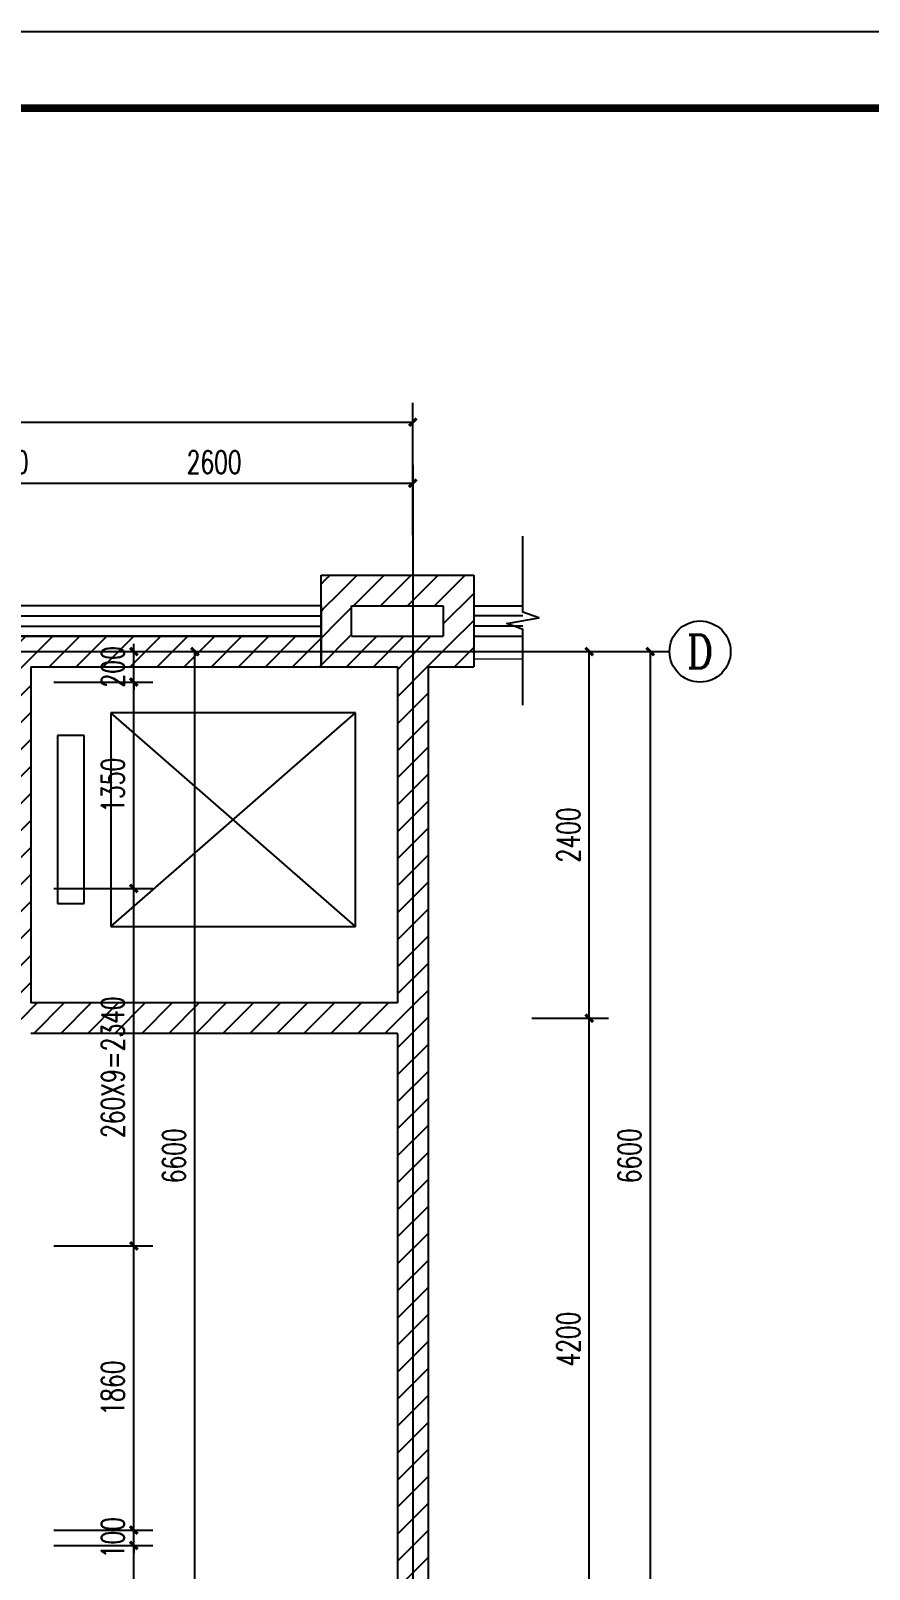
# Model space of a CAD drawing. Extents: x 1738711 to 2346805, y 1189731 to 2516152.
# Drawn here: x 1919813 to 1925300, y 1387853 to 1397922 of the extents above; entities that cross this region are included whole.
import ezdxf
from ezdxf.enums import TextEntityAlignment as Align

# ---------------------------------------------------------------- set-up
doc = ezdxf.new("R2010")
doc.units = 0
doc.header["$LTSCALE"] = 1000
doc.header["$MEASUREMENT"] = 0
doc.linetypes.add('复件 140224通州运河二期售楼部条件图_t3$0$X-ME SHAFT SH$0$X-B2$0$WATER_LINE', pattern=[0])
for name, color, linetype in [('AXIS', 3, 'Continuous'), ('AXIS_TEXT', 7, 'Continuous'), ('DIM_SYMB', 3, 'Continuous'), ('DOTE', 1, 'Continuous'), ('EVTR', 2, 'Continuous'), ('PUB_DIM', 3, 'Continuous'), ('PUB_HATCH', 8, 'Continuous'), ('TK', 4, 'Continuous'), ('WALL', 40, 'Continuous'), ('WINDOW', 144, 'Continuous')]:
    doc.layers.add(name, color=color, linetype=linetype)
doc.layers.add('栏杆', color=6, linetype='Continuous', lineweight=15)
doc.styles.add('_TCH_AXIS', font='COMPLEX', dxfattribs={"bigfont": 'GBCBIG'})
doc.styles.add('_TCH_DIM_T3', font='SIMPLEX', dxfattribs={"width": 0.705882, "bigfont": 'GBCBIG'})
doc.styles.add('COMPLEX', font='COMPLEX')
doc.styles.add('宋体', font='SIMSUN.TTF', dxfattribs={"width": 0.75})
doc.dimstyles.new('_TCH_ARCH&&50', dxfattribs={"dimtxt": 148.75, "dimasz": 50, "dimexe": 125, "dimexo": 150, "dimgap": 63.125, "dimtad": 1, "dimdec": 0, "dimzin": 0, "dimdsep": 46, "dimtxsty": '_TCH_DIM_T3', "dimblk": 'ARCHTICK', "dimcen": 0.09, "dimclrt": 7, "dimazin": 2, "dimtfac": 1, "dimtdec": 0, "dimtix": 1, "dimtmove": 2, "dimatfit": 3, "dimfxl": 50, "dimtolj": 1, "dimtzin": 0, "dimarcsym": 0})
pattern_1 = [(45, (0, 89.76), (-88.388383, 88.388383), [])]

# ---------------------------------------------------------------- blocks, each defined once
blk = doc.blocks.new('hjashrtahreahe')
at = {"layer": 'TK', "color": 7, "const_width": 25}
blk.add_lwpolyline([(0, 59400), (84100, 59400), (84100, 0), (0, 0)], close=True, dxfattribs=at)
at = {"layer": 'TK', "color": 3, "const_width": 100}
blk.add_lwpolyline([(2500, 1000), (2500, 58400), (83100, 58400), (83100, 1000)], close=True, dxfattribs=at)
at = {"layer": 'TK', "style": '宋体', "width": 0.75}
for tag, height, p in [('项目负责人', 350, (6003, 57089)), ('专业负责人', 350, (6003, 56224)), ('设计人', 350, (6003, 55419)), ('版号1', 250, (77304, 22193)), ('时间1', 250, (82405, 22193)), ('版号2', 250, (77304, 21593)), ('时间2', 250, (82405, 21593)), ('版号3', 250, (77304, 20993)), ('时间3', 250, (82405, 20993)), ('建筑会签', 0.0001, (78978, 2403)), ('电气会签', 0.0001, (82128, 2403)), ('结构会签', 0.0001, (78978, 1803)), ('暖通会签', 0.0001, (82128, 1803)), ('给排水会签', 0.0001, (78978, 1250)), ('智能化会签', 0.0001, (82128, 1250))]:
    blk.add_attdef(tag, text='', height=height, dxfattribs=at).set_placement(p, align=Align.CENTER)
for tag, p in [('合作设计单位', (80816, 48986)), ('版号说明1', (79854, 22318)), ('版号说明2', (79854, 21718)), ('版号说明3', (79854, 21118)), ('浙江绿储科技有限公司', (80545, 16036)), ('百兆瓦级集中式熔盐储能关键', (80545, 14953)), ('设备研发及制造基地项目', (80545, 14603)), ('1#研发楼', (80545, 13636)), ('图名', (80545, 12436)), ('工程编号', (78978, 11461)), ('子项编号', (82128, 11461)), ('建筑', (78978, 10711)), ('图号', (82128, 10711)), ('施工图', (78978, 9961)), ('2023.03', (82128, 9961)), ('审定', (79353, 8461)), ('审核', (79353, 7711)), ('工程负责', (79353, 6961)), ('专业负责', (79353, 6211)), ('设计', (79353, 5461)), ('制图', (79353, 4711)), ('校对', (79353, 3961))]:
    blk.add_attdef(tag, text='', height=250, dxfattribs=at).set_placement(p, align=Align.MIDDLE_CENTER)
blk = doc.blocks.new('_ArchTick')
at = {"color": 0, "linetype": 'ByBlock', "const_width": 0.4}
blk.add_lwpolyline([(-0.5, -0.5), (0.5, 0.5)], dxfattribs=at)
blk = doc.blocks.new('*D1415')
at = {"layer": 'Defpoints', "color": 0, "transparency": 16777216}
for p in [(1923343, 1393859), (1923868, 1393859), (1923343, 1387259)]:
    blk.add_point(p, dxfattribs=at)
at = {"layer": 'PUB_DIM', "color": 0, "lineweight": -2, "transparency": 16777216}
for p, q in [((1923493, 1393859), (1923993, 1393859)), ((1923868, 1387259), (1923868, 1393859)), ((1923493, 1387259), (1923993, 1387259))]:
    blk.add_line(p, q, dxfattribs=at)
at = {"layer": 'PUB_DIM', "color": 0, "lineweight": -2, "transparency": 16777216, "xscale": 50, "yscale": 50, "zscale": 50}
for p, rotation in [((1923868, 1393859), 90), ((1923868, 1387259), 270)]:
    blk.add_blockref('_ArchTick', p, dxfattribs=dict(at, rotation=rotation))
at = {"layer": 'PUB_DIM', "color": 7, "transparency": 16777216, "insert": (1923731, 1390559), "char_height": 148.8, "attachment_point": 5, "rotation": 90, "style": '_TCH_DIM_T3'}
blk.add_mtext('\\A1;6600', dxfattribs=at)
blk = doc.blocks.new('*D1416')
at = {"layer": 'Defpoints', "color": 0, "transparency": 16777216}
for p in [(1922943, 1391459), (1923468, 1391459), (1922943, 1387259)]:
    blk.add_point(p, dxfattribs=at)
at = {"layer": 'PUB_DIM', "color": 0, "lineweight": -2, "transparency": 16777216}
for p, q in [((1923093, 1391459), (1923593, 1391459)), ((1923468, 1387259), (1923468, 1391459)), ((1923093, 1387259), (1923593, 1387259))]:
    blk.add_line(p, q, dxfattribs=at)
at = {"layer": 'PUB_DIM', "color": 0, "lineweight": -2, "transparency": 16777216, "xscale": 50, "yscale": 50, "zscale": 50}
for p, rotation in [((1923468, 1391459), 90), ((1923468, 1387259), 270)]:
    blk.add_blockref('_ArchTick', p, dxfattribs=dict(at, rotation=rotation))
at = {"layer": 'PUB_DIM', "color": 7, "transparency": 16777216, "insert": (1923331, 1389359), "char_height": 148.8, "attachment_point": 5, "rotation": 90, "style": '_TCH_DIM_T3'}
blk.add_mtext('\\A1;4200', dxfattribs=at)
blk = doc.blocks.new('*D1417')
at = {"layer": 'Defpoints', "color": 0, "transparency": 16777216}
for p in [(1922943, 1393859), (1923468, 1393859), (1922943, 1391459)]:
    blk.add_point(p, dxfattribs=at)
at = {"layer": 'PUB_DIM', "color": 0, "lineweight": -2, "transparency": 16777216}
for p, q in [((1923093, 1393859), (1923593, 1393859)), ((1923468, 1391459), (1923468, 1393859)), ((1923093, 1391459), (1923593, 1391459))]:
    blk.add_line(p, q, dxfattribs=at)
at = {"layer": 'PUB_DIM', "color": 0, "lineweight": -2, "transparency": 16777216, "xscale": 50, "yscale": 50, "zscale": 50}
for p, rotation in [((1923468, 1393859), 90), ((1923468, 1391459), 270)]:
    blk.add_blockref('_ArchTick', p, dxfattribs=dict(at, rotation=rotation))
at = {"layer": 'PUB_DIM', "color": 7, "transparency": 16777216, "insert": (1923331, 1392659), "char_height": 148.8, "attachment_point": 5, "rotation": 90, "style": '_TCH_DIM_T3'}
blk.add_mtext('\\A1;2400', dxfattribs=at)
blk = doc.blocks.new('*D1418')
at = {"layer": 'Defpoints', "color": 0, "transparency": 16777216}
for p in [(1920213, 1393859), (1920887, 1393859), (1920213, 1387259)]:
    blk.add_point(p, dxfattribs=at)
at = {"layer": 'PUB_DIM', "color": 0, "lineweight": -2, "transparency": 16777216}
for p, q in [((1920363, 1393859), (1921012, 1393859)), ((1920887, 1387259), (1920887, 1393859)), ((1920363, 1387259), (1921012, 1387259))]:
    blk.add_line(p, q, dxfattribs=at)
at = {"layer": 'PUB_DIM', "color": 0, "lineweight": -2, "transparency": 16777216, "xscale": 50, "yscale": 50, "zscale": 50}
for p, rotation in [((1920887, 1393859), 90), ((1920887, 1387259), 270)]:
    blk.add_blockref('_ArchTick', p, dxfattribs=dict(at, rotation=rotation))
at = {"layer": 'PUB_DIM', "color": 7, "transparency": 16777216, "insert": (1920750, 1390559), "char_height": 148.8, "attachment_point": 5, "rotation": 90, "style": '_TCH_DIM_T3'}
blk.add_mtext('\\A1;6600', dxfattribs=at)
blk = doc.blocks.new('*D1419')
at = {"layer": 'Defpoints', "color": 0, "transparency": 16777216}
for p in [(1919813, 1388009), (1920487, 1388009), (1919813, 1387259)]:
    blk.add_point(p, dxfattribs=at)
at = {"layer": 'PUB_DIM', "color": 0, "lineweight": -2, "transparency": 16777216}
for p, q in [((1919963, 1388009), (1920612, 1388009)), ((1920487, 1387259), (1920487, 1388009)), ((1919963, 1387259), (1920612, 1387259))]:
    blk.add_line(p, q, dxfattribs=at)
at = {"layer": 'PUB_DIM', "color": 0, "lineweight": -2, "transparency": 16777216, "xscale": 50, "yscale": 50, "zscale": 50}
for p, rotation in [((1920487, 1388009), 90), ((1920487, 1387259), 270)]:
    blk.add_blockref('_ArchTick', p, dxfattribs=dict(at, rotation=rotation))
at = {"layer": 'PUB_DIM', "color": 7, "transparency": 16777216, "insert": (1920350, 1387634), "char_height": 148.8, "attachment_point": 5, "rotation": 90, "style": '_TCH_DIM_T3'}
blk.add_mtext('\\A1;750', dxfattribs=at)
blk = doc.blocks.new('*D1420')
at = {"layer": 'Defpoints', "color": 0, "transparency": 16777216}
for p in [(1919813, 1388109), (1920487, 1388109), (1919813, 1388009)]:
    blk.add_point(p, dxfattribs=at)
at = {"layer": 'PUB_DIM', "color": 0, "lineweight": -2, "transparency": 16777216}
for p, q in [((1920487, 1388109), (1920487, 1388159)), ((1919963, 1388109), (1920612, 1388109)), ((1920487, 1388009), (1920487, 1388109)), ((1919963, 1388009), (1920612, 1388009)), ((1920487, 1388009), (1920487, 1387959))]:
    blk.add_line(p, q, dxfattribs=at)
at = {"layer": 'PUB_DIM', "color": 0, "lineweight": -2, "transparency": 16777216, "xscale": 50, "yscale": 50, "zscale": 50}
for p, rotation in [((1920487, 1388109), 270), ((1920487, 1388009), 90)]:
    blk.add_blockref('_ArchTick', p, dxfattribs=dict(at, rotation=rotation))
at = {"layer": 'PUB_DIM', "color": 7, "transparency": 16777216, "insert": (1920350, 1388059), "char_height": 148.8, "attachment_point": 5, "rotation": 90, "style": '_TCH_DIM_T3'}
blk.add_mtext('\\A1;100', dxfattribs=at)
blk = doc.blocks.new('*D1421')
at = {"layer": 'Defpoints', "color": 0, "transparency": 16777216}
for p in [(1919813, 1389969), (1920487, 1389969), (1919813, 1388109)]:
    blk.add_point(p, dxfattribs=at)
at = {"layer": 'PUB_DIM', "color": 0, "lineweight": -2, "transparency": 16777216}
for p, q in [((1919963, 1389969), (1920612, 1389969)), ((1920487, 1388109), (1920487, 1389969)), ((1919963, 1388109), (1920612, 1388109))]:
    blk.add_line(p, q, dxfattribs=at)
at = {"layer": 'PUB_DIM', "color": 0, "lineweight": -2, "transparency": 16777216, "xscale": 50, "yscale": 50, "zscale": 50}
for p, rotation in [((1920487, 1389969), 90), ((1920487, 1388109), 270)]:
    blk.add_blockref('_ArchTick', p, dxfattribs=dict(at, rotation=rotation))
at = {"layer": 'PUB_DIM', "color": 7, "transparency": 16777216, "insert": (1920350, 1389039), "char_height": 148.8, "attachment_point": 5, "rotation": 90, "style": '_TCH_DIM_T3'}
blk.add_mtext('\\A1;1860', dxfattribs=at)
blk = doc.blocks.new('*D1422')
at = {"layer": 'Defpoints', "color": 0, "transparency": 16777216}
for p in [(1919813, 1392309), (1920487, 1392309), (1919813, 1389969)]:
    blk.add_point(p, dxfattribs=at)
at = {"layer": 'PUB_DIM', "color": 0, "lineweight": -2, "transparency": 16777216}
for p, q in [((1919963, 1392309), (1920612, 1392309)), ((1920487, 1389969), (1920487, 1392309)), ((1919963, 1389969), (1920612, 1389969))]:
    blk.add_line(p, q, dxfattribs=at)
at = {"layer": 'PUB_DIM', "color": 0, "lineweight": -2, "transparency": 16777216, "xscale": 50, "yscale": 50, "zscale": 50}
for p, rotation in [((1920487, 1392309), 90), ((1920487, 1389969), 270)]:
    blk.add_blockref('_ArchTick', p, dxfattribs=dict(at, rotation=rotation))
at = {"layer": 'PUB_DIM', "color": 7, "transparency": 16777216, "insert": (1920350, 1391139), "char_height": 148.75, "attachment_point": 5, "rotation": 90, "style": '_TCH_DIM_T3'}
blk.add_mtext('\\A1;260X9=2340', dxfattribs=at)
blk = doc.blocks.new('*D1423')
at = {"layer": 'Defpoints', "color": 0, "transparency": 16777216}
for p in [(1919813, 1393659), (1920487, 1393659), (1919813, 1392309)]:
    blk.add_point(p, dxfattribs=at)
at = {"layer": 'PUB_DIM', "color": 0, "lineweight": -2, "transparency": 16777216}
for p, q in [((1919963, 1393659), (1920612, 1393659)), ((1920487, 1392309), (1920487, 1393659)), ((1919963, 1392309), (1920612, 1392309))]:
    blk.add_line(p, q, dxfattribs=at)
at = {"layer": 'PUB_DIM', "color": 0, "lineweight": -2, "transparency": 16777216, "xscale": 50, "yscale": 50, "zscale": 50}
for p, rotation in [((1920487, 1393659), 90), ((1920487, 1392309), 270)]:
    blk.add_blockref('_ArchTick', p, dxfattribs=dict(at, rotation=rotation))
at = {"layer": 'PUB_DIM', "color": 7, "transparency": 16777216, "insert": (1920350, 1392984), "char_height": 148.8, "attachment_point": 5, "rotation": 90, "style": '_TCH_DIM_T3'}
blk.add_mtext('\\A1;1350', dxfattribs=at)
blk = doc.blocks.new('*D1424')
at = {"layer": 'Defpoints', "color": 0, "transparency": 16777216}
for p in [(1919813, 1393859), (1920487, 1393859), (1919813, 1393659)]:
    blk.add_point(p, dxfattribs=at)
at = {"layer": 'PUB_DIM', "color": 0, "lineweight": -2, "transparency": 16777216}
for p, q in [((1920487, 1393859), (1920487, 1393909)), ((1919963, 1393859), (1920612, 1393859)), ((1920487, 1393659), (1920487, 1393859)), ((1919963, 1393659), (1920612, 1393659)), ((1920487, 1393659), (1920487, 1393609))]:
    blk.add_line(p, q, dxfattribs=at)
at = {"layer": 'PUB_DIM', "color": 0, "lineweight": -2, "transparency": 16777216, "xscale": 50, "yscale": 50, "zscale": 50}
for p, rotation in [((1920487, 1393859), 270), ((1920487, 1393659), 90)]:
    blk.add_blockref('_ArchTick', p, dxfattribs=dict(at, rotation=rotation))
at = {"layer": 'PUB_DIM', "color": 7, "transparency": 16777216, "insert": (1920350, 1393759), "char_height": 148.8, "attachment_point": 5, "rotation": 90, "style": '_TCH_DIM_T3'}
blk.add_mtext('\\A1;200', dxfattribs=at)
blk = doc.blocks.new('*D1432')
at = {"layer": 'Defpoints', "color": 0, "transparency": 16777216}
for p in [(1922313, 1395361), (1916813, 1394872), (1922313, 1394872)]:
    blk.add_point(p, dxfattribs=at)
at = {"layer": 'PUB_DIM', "color": 0, "lineweight": -2, "transparency": 16777216}
for p, q in [((1916813, 1395022), (1916813, 1395486)), ((1922313, 1395022), (1922313, 1395486)), ((1916813, 1395361), (1922313, 1395361))]:
    blk.add_line(p, q, dxfattribs=at)
at = {"layer": 'PUB_DIM', "color": 0, "lineweight": -2, "transparency": 16777216, "xscale": 50, "yscale": 50, "zscale": 50, "rotation": 180}
blk.add_blockref('_ArchTick', (1916813, 1395361), dxfattribs=at)
at = {"layer": 'PUB_DIM', "color": 0, "lineweight": -2, "transparency": 16777216, "xscale": 50, "yscale": 50, "zscale": 50}
blk.add_blockref('_ArchTick', (1922313, 1395361), dxfattribs=at)
at = {"layer": 'PUB_DIM', "color": 7, "transparency": 16777216, "insert": (1919563, 1395499), "char_height": 148.8, "attachment_point": 5, "style": '_TCH_DIM_T3'}
blk.add_mtext('\\A1;5500', dxfattribs=at)
blk = doc.blocks.new('*D1437')
at = {"layer": 'Defpoints', "color": 0, "transparency": 16777216}
for p in [(1919713, 1394961), (1919613, 1394472), (1919713, 1394472)]:
    blk.add_point(p, dxfattribs=at)
at = {"layer": 'PUB_DIM', "color": 0, "lineweight": -2, "transparency": 16777216}
for p, q in [((1919613, 1394622), (1919613, 1395086)), ((1919713, 1394622), (1919713, 1395086)), ((1919613, 1394961), (1919563, 1394961)), ((1919613, 1394961), (1919713, 1394961)), ((1919713, 1394961), (1919763, 1394961))]:
    blk.add_line(p, q, dxfattribs=at)
at = {"layer": 'PUB_DIM', "color": 0, "lineweight": -2, "transparency": 16777216, "xscale": 50, "yscale": 50, "zscale": 50}
blk.add_blockref('_ArchTick', (1919613, 1394961), dxfattribs=at)
at = {"layer": 'PUB_DIM', "color": 0, "lineweight": -2, "transparency": 16777216, "xscale": 50, "yscale": 50, "zscale": 50, "rotation": 180}
blk.add_blockref('_ArchTick', (1919713, 1394961), dxfattribs=at)
at = {"layer": 'PUB_DIM', "color": 7, "transparency": 16777216, "insert": (1919663, 1395099), "char_height": 148.8, "attachment_point": 5, "style": '_TCH_DIM_T3'}
blk.add_mtext('\\A1;100', dxfattribs=at)
blk = doc.blocks.new('*D1438')
at = {"layer": 'Defpoints', "color": 0, "transparency": 16777216}
for p in [(1922313, 1394961), (1919713, 1394472), (1922313, 1394472)]:
    blk.add_point(p, dxfattribs=at)
at = {"layer": 'PUB_DIM', "color": 0, "lineweight": -2, "transparency": 16777216}
for p, q in [((1919713, 1394622), (1919713, 1395086)), ((1922313, 1394622), (1922313, 1395086)), ((1919713, 1394961), (1922313, 1394961))]:
    blk.add_line(p, q, dxfattribs=at)
at = {"layer": 'PUB_DIM', "color": 0, "lineweight": -2, "transparency": 16777216, "xscale": 50, "yscale": 50, "zscale": 50, "rotation": 180}
blk.add_blockref('_ArchTick', (1919713, 1394961), dxfattribs=at)
at = {"layer": 'PUB_DIM', "color": 0, "lineweight": -2, "transparency": 16777216, "xscale": 50, "yscale": 50, "zscale": 50}
blk.add_blockref('_ArchTick', (1922313, 1394961), dxfattribs=at)
at = {"layer": 'PUB_DIM', "color": 7, "transparency": 16777216, "insert": (1921013, 1395099), "char_height": 148.8, "attachment_point": 5, "style": '_TCH_DIM_T3'}
blk.add_mtext('\\A1;2600', dxfattribs=at)
blk = doc.blocks.new('$TCHSYS$WIN2D')
for p, q in [((-0.5, 0.5), (0.5, 0.5)), ((-0.5, 0.5), (-0.5, -0.5)), ((0.5, 0.5), (0.5, -0.5)), ((0.5, 0.1667), (-0.5, 0.1667)), ((0.5, -0.1667), (-0.5, -0.1667)), ((-0.5, -0.5), (0.5, -0.5))]:
    blk.add_line(p, q)
blk = doc.blocks.new('_AXISO')
blk.add_circle((0, 0), 0.5)
at = {"layer": 'AXIS_TEXT', "style": 'COMPLEX', "width": 1.041667}
blk.add_attdef('A', text='', height=0.56, dxfattribs=at).set_placement((-0.25, -0.28), (0.25, -0.28), align=Align.FIT)

msp = doc.modelspace()

# ---------------------------------------------------------------- hatches: boundary and pattern name
at = {"layer": 'PUB_HATCH', "linetype": '复件 140224通州运河二期售楼部条件图_t3$0$X-ME SHAFT SH$0$X-B2$0$WATER_LINE'}
h = msp.add_hatch(dxfattribs=at)
h.set_pattern_fill('普通砖', color=256, scale=50, style=0)
h.set_pattern_definition(pattern_1)
h.paths.add_polyline_path([(1921712.7, 1394359.2), (1921912.7, 1394159.2), (1922512.7, 1394159.2), (1922712.7, 1394359.2)])
h = msp.add_hatch(dxfattribs=at)
h.set_pattern_fill('普通砖', color=256, scale=50, style=0)
h.set_pattern_definition(pattern_1)
h.paths.add_polyline_path([(1921779.4, 1394059.2), (1921912.7, 1394059.2), (1921912.7, 1394159.2), (1921712.7, 1394359.2), (1921712.7, 1394159.2)])
h = msp.add_hatch(dxfattribs=at)
h.set_pattern_fill('普通砖', color=256, scale=50, style=0)
h.set_pattern_definition(pattern_1)
h.paths.add_polyline_path([(1922712.7, 1394359.2), (1922512.7, 1394159.2), (1922512.7, 1393959.2), (1922712.7, 1393759.2)])
h = msp.add_hatch(dxfattribs=at)
h.set_pattern_fill('普通砖', color=256, scale=50, style=0)
h.set_pattern_definition(pattern_1)
h.paths.add_polyline_path([(1921712.7, 1394159.2), (1921712.7, 1393959.2), (1921779.4, 1394059.2)])
h = msp.add_hatch(dxfattribs=at)
h.set_pattern_fill('普通砖', color=256, scale=50, style=0)
h.set_pattern_definition(pattern_1)
h.paths.add_polyline_path([(1921712.7, 1393759.2), (1921912.7, 1393959.2), (1921912.7, 1394059.2), (1921779.4, 1394059.2), (1921712.7, 1393959.2)])
at = {"layer": 'PUB_HATCH'}
h = msp.add_hatch(dxfattribs=at)
h.set_pattern_fill('普通砖', color=256, scale=50, style=0)
h.set_pattern_definition(pattern_1)
h.paths.add_polyline_path([(1919812.7, 1393759.2), (1919612.7, 1393959.2), (1919612.7, 1391459.2), (1919746.1, 1391459.2), (1919812.7, 1391559.2)])
at = {"layer": 'PUB_HATCH', "linetype": '复件 140224通州运河二期售楼部条件图_t3$0$X-ME SHAFT SH$0$X-B2$0$WATER_LINE'}
h = msp.add_hatch(dxfattribs=at)
h.set_pattern_fill('普通砖', color=256, scale=50, style=0)
h.set_pattern_definition(pattern_1)
h.paths.add_polyline_path([(1919612.7, 1393959.2), (1919812.7, 1393759.2), (1921712.7, 1393759.2), (1921712.7, 1393959.2)])
h = msp.add_hatch(dxfattribs=at)
h.set_pattern_fill('普通砖', color=256, scale=50, style=0)
h.set_pattern_definition(pattern_1)
h.paths.add_polyline_path([(1921912.7, 1393959.2), (1921712.7, 1393759.2), (1922212.7, 1393759.2), (1922312.7, 1393825.9), (1922312.7, 1393959.2)])
h = msp.add_hatch(dxfattribs=at)
h.set_pattern_fill('普通砖', color=256, scale=50, style=0)
h.set_pattern_definition(pattern_1)
h.paths.add_polyline_path([(1922312.7, 1393825.9), (1922412.7, 1393759.2), (1922712.7, 1393759.2), (1922512.7, 1393959.2), (1922312.7, 1393959.2)])
at = {"layer": 'PUB_HATCH'}
h = msp.add_hatch(dxfattribs=at)
h.set_pattern_fill('普通砖', color=256, scale=50, style=0)
h.set_pattern_definition(pattern_1)
h.paths.add_polyline_path([(1922312.7, 1393825.9), (1922212.7, 1393759.2), (1922212.7, 1391559.2), (1922412.7, 1391559.2), (1922412.7, 1393759.2)])
h = msp.add_hatch(dxfattribs=at)
h.set_pattern_fill('普通砖', color=256, scale=50, style=0)
h.set_pattern_definition(pattern_1)
h.paths.add_polyline_path([(1922279.4, 1391459.2), (1922212.7, 1391559.2), (1919812.7, 1391559.2), (1919746.1, 1391459.2), (1919812.7, 1391359.2), (1922212.7, 1391359.2)])
h = msp.add_hatch(dxfattribs=at)
h.set_pattern_fill('普通砖', color=256, scale=50, style=0)
h.set_pattern_definition(pattern_1)
h.paths.add_polyline_path([(1922412.7, 1391559.2), (1922212.7, 1391559.2), (1922279.4, 1391459.2), (1922412.7, 1391459.2)])
h = msp.add_hatch(dxfattribs=at)
h.set_pattern_fill('普通砖', color=256, scale=50, style=0)
h.set_pattern_definition(pattern_1)
h.paths.add_polyline_path([(1922279.4, 1391459.2), (1922212.7, 1391359.2), (1922212.7, 1387159.2), (1922412.7, 1386959.2), (1922412.7, 1391459.2)])

# ---------------------------------------------------------------- linework, layer by layer
at = {"layer": 'AXIS'}
msp.add_line((1923493.3, 1393859.2), (1923993.3, 1393859.2), dxfattribs=at)
at = {"layer": 'DIM_SYMB'}
msp.add_lwpolyline([(1923033.7, 1393507.9), (1923033.7, 1394004.6), (1922928.7, 1394042.8), (1923138.7, 1394079.8), (1923033.7, 1394117.1), (1923033.7, 1394613.8)], dxfattribs=at)
at = {"layer": 'DOTE'}
for p, q in [((1922312.7, 1395080.9), (1922312.7, 1386147.2)), ((1915845.3, 1393859.2), (1923533.7, 1393859.2))]:
    msp.add_line(p, q, dxfattribs=at)
at = {"layer": 'EVTR', "linetype": '复件 140224通州运河二期售楼部条件图_t3$0$X-ME SHAFT SH$0$X-B2$0$WATER_LINE'}
for p, q in [((1921937.7, 1393459.2), (1920337.7, 1393459.2)), ((1920337.7, 1393459.2), (1920337.7, 1392059.2)), ((1920337.7, 1392059.2), (1921937.7, 1393459.2)), ((1921937.7, 1392059.2), (1920337.7, 1393459.2)), ((1921937.7, 1392059.2), (1921937.7, 1393459.2)), ((1920162.7, 1393309.2), (1919987.7, 1393309.2)), ((1919987.7, 1393309.2), (1919987.7, 1392209.2)), ((1920162.7, 1392209.2), (1920162.7, 1393309.2)), ((1919987.7, 1392209.2), (1920162.7, 1392209.2)), ((1920337.7, 1392059.2), (1921937.7, 1392059.2))]:
    msp.add_line(p, q, dxfattribs=at)
at = {"layer": 'WALL', "linetype": '复件 140224通州运河二期售楼部条件图_t3$0$X-ME SHAFT SH$0$X-B2$0$WATER_LINE'}
for p, q in [((1921712.7, 1394359.2), (1922712.7, 1394359.2)), ((1921712.7, 1394159.2), (1921712.7, 1394359.2)), ((1922712.7, 1394359.2), (1922712.7, 1393759.2)), ((1921712.7, 1393959.2), (1921712.7, 1394159.2)), ((1921912.7, 1394159.2), (1922512.7, 1394159.2)), ((1921912.7, 1394059.2), (1921912.7, 1394159.2)), ((1922512.7, 1394159.2), (1922512.7, 1393959.2)), ((1921912.7, 1393959.2), (1921912.7, 1394059.2)), ((1919612.7, 1393959.2), (1921712.7, 1393959.2)), ((1921712.7, 1393759.2), (1921712.7, 1393959.2)), ((1921712.7, 1393959.2), (1921712.7, 1393759.2)), ((1921912.7, 1393959.2), (1922312.7, 1393959.2)), ((1922312.7, 1393959.2), (1922512.7, 1393959.2)), ((1919812.7, 1393759.2), (1921712.7, 1393759.2)), ((1921712.7, 1393759.2), (1922212.7, 1393759.2)), ((1922412.7, 1393759.2), (1922712.7, 1393759.2))]:
    msp.add_line(p, q, dxfattribs=at)
at = {"layer": 'WALL'}
for p, q in [((1919812.7, 1393759.2), (1919812.7, 1391559.2)), ((1922212.7, 1393759.2), (1922212.7, 1391559.2)), ((1922412.7, 1393759.2), (1922412.7, 1391559.2)), ((1922212.7, 1391559.2), (1919812.7, 1391559.2)), ((1922212.7, 1391559.2), (1922212.7, 1391559.2)), ((1922412.7, 1391559.2), (1922412.7, 1391459.2)), ((1922412.7, 1391459.2), (1922412.7, 1386959.2)), ((1922212.7, 1391359.2), (1919812.7, 1391359.2)), ((1922212.7, 1391359.2), (1922212.7, 1387159.2))]:
    msp.add_line(p, q, dxfattribs=at)
at = {"layer": 'WINDOW', "linetype": '复件 140224通州运河二期售楼部条件图_t3$0$X-ME SHAFT SH$0$X-B2$0$WATER_LINE'}
for p, q in [((1922712.7, 1394159.2), (1923033.7, 1394159.2)), ((1923033.7, 1394092.5), (1922712.7, 1394092.5)), ((1923033.7, 1394025.9), (1922712.7, 1394025.9)), ((1922712.7, 1393959.2), (1923033.7, 1393959.2))]:
    msp.add_line(p, q, dxfattribs=at)
at = {"layer": '栏杆'}
for points in [[(1923033.7, 1393859.2), (1922712.7, 1393859.2)], [(1923033.7, 1393809.2), (1922712.7, 1393809.2)]]:
    msp.add_lwpolyline(points, dxfattribs=at)

# ---------------------------------------------------------------- block references
at = {"xscale": 0.5, "yscale": 0.5, "zscale": 0.5}
msp.add_blockref('hjashrtahreahe', (1897833.1, 1368216), dxfattribs=at)
at = {"layer": 'AXIS'}
ref = msp.add_blockref('_AXISO', (1924193.3, 1393859.2), dxfattribs=dict(at, xscale=400, yscale=400, zscale=400))
ref.add_attrib('A', 'D', dxfattribs={"layer": 'AXIS_TEXT', "ltscale": 0.5, "height": 217.6, "style": '_TCH_AXIS'}).set_placement((1924105.2, 1393750.4), (1924281.3, 1393750.4), align=Align.FIT)
at = {"layer": 'WINDOW', "linetype": '复件 140224通州运河二期售楼部条件图_t3$0$X-ME SHAFT SH$0$X-B2$0$WATER_LINE', "xscale": -4149.999999886379, "yscale": 200, "zscale": -4149.999999886379}
msp.add_blockref('$TCHSYS$WIN2D', (1919637.7, 1394059.2), dxfattribs=at)

# ---------------------------------------------------------------- dimensions: what is measured, and where the dimension line sits
at = {"layer": 'PUB_DIM'}
for p1, p2, distance, picture, middle in [((1916812.7, 1394872.2), (1922312.7, 1394872.2), 489, '*D1432', (1919562.7, 1395498.8)), ((1919612.7, 1394472.2), (1919712.7, 1394472.2), 489, '*D1437', (1919662.7, 1395098.8)), ((1919712.7, 1394472.2), (1922312.7, 1394472.2), 489, '*D1438', (1921012.7, 1395098.8)), ((1919812.7, 1393659.2), (1919812.7, 1393859.2), -674.6, '*D1424', (1920349.8, 1393759.2)), ((1920212.7, 1387259.2), (1920212.7, 1393859.2), -674.6, '*D1418', (1920749.8, 1390559.2)), ((1922943.2, 1391459.2), (1922943.2, 1393859.2), -525.1, '*D1417', (1923330.8, 1392659.2)), ((1923343.2, 1387259.2), (1923343.2, 1393859.2), -525.1, '*D1415', (1923730.8, 1390559.2)), ((1919812.7, 1392309.2), (1919812.7, 1393659.2), -674.6, '*D1423', (1920349.8, 1392984.2)), ((1922943.2, 1387259.2), (1922943.2, 1391459.2), -525.1, '*D1416', (1923330.8, 1389359.2)), ((1919812.7, 1388109.2), (1919812.7, 1389969.2), -674.6, '*D1421', (1920349.8, 1389039.2)), ((1919812.7, 1388009.2), (1919812.7, 1388109.2), -674.6, '*D1420', (1920349.8, 1388059.2)), ((1919812.7, 1387259.2), (1919812.7, 1388009.2), -674.6, '*D1419', (1920349.8, 1387634.2))]:
    dim = msp.add_aligned_dim(p1=p1, p2=p2, distance=distance, dimstyle='_TCH_ARCH&&50', dxfattribs=at)
    dim.commit()
    dim.dimension.update_dxf_attribs({"geometry": picture, "text_midpoint": middle})
dim = msp.add_aligned_dim(p1=(1919812.7, 1389969.2), p2=(1919812.7, 1392309.2), distance=-674.6, text='260X9=2340', dimstyle='_TCH_ARCH&&50', dxfattribs=at)
dim.commit()
dim.dimension.update_dxf_attribs({"geometry": '*D1422', "text_midpoint": (1920349.8, 1391139.2)})

doc.saveas('drawing.dxf')
